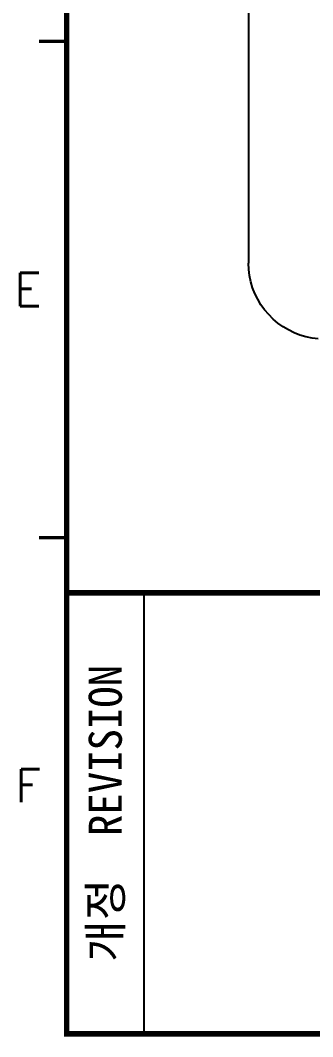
# Model space of a CAD drawing. Extents: x 295 to 953, y 10 to 290.
# Drawn here: x 487.8 to 514.3, y 14.8 to 106.9 of the extents above; entities that cross this region are included whole.
import ezdxf
from ezdxf.enums import TextEntityAlignment as Align

# ---------------------------------------------------------------- set-up
doc = ezdxf.new("R2010")
doc.units = 0
doc.header["$LTSCALE"] = 5
doc.header["$MEASUREMENT"] = 0
doc.layers.get('0').update_dxf_attribs({"linetype": 'CONTINUOUS', "lineweight": 25})
for name, color, linetype in [('GND', 7, 'CONTINUOUS'), ('SHEET', 3, 'CONTINUOUS'), ('문자', 4, 'CONTINUOUS'), ('테두리', 3, 'CONTINUOUS')]:
    doc.layers.add(name, color=color, linetype=linetype)
doc.styles.get("Standard").update_dxf_attribs({"font": 'simplex.shx'})
doc.styles.add('굴림체', font='')
doc.styles.get('굴림체').set_extended_font_data('GulimChe')

# ---------------------------------------------------------------- blocks, each defined once
blk = doc.blocks.new('C')
at = {"layer": 'SHEET'}
blk.add_line((22, 55), (22, 15), dxfattribs=at)
at = {"layer": '테두리'}
for points, const_width in [([(15, 285), (15, 15), (405, 15), (405, 285), (15, 285)], 0.5), ([(12.5, 105), (15, 105)], 0.3), ([(12.5, 60), (15, 60)], 0.3), ([(15, 55), (405, 55)], 0.5)]:
    blk.add_lwpolyline(points, dxfattribs=dict(at, const_width=const_width))
at = {"layer": '문자'}
for s, p in [('E', (11.5, 82.5)), ('F', (11.5, 37.5))]:
    blk.add_text(s, height=3, dxfattribs=at).set_placement(p, align=Align.MIDDLE)
at = {"layer": '문자', "style": '굴림체'}
blk.add_text('개정  REVISION', height=3, rotation=90, dxfattribs=at).set_placement((18.5, 35), align=Align.MIDDLE_CENTER)

msp = doc.modelspace()

# ---------------------------------------------------------------- linework, layer by layer
msp.add_line((491.978, 15), (491.978, 15))
msp.add_line((491.978, 15), (491.978, 15))
at = {"layer": 'GND'}
for p, q in [((508.478, 255.094), (508.478, 84.899)), ((508.501, 84.327), (508.478, 84.899)), ((508.571, 83.76), (508.501, 84.327)), ((508.688, 83.205), (508.571, 83.76)), ((508.846, 82.656), (508.688, 83.205)), ((509.056, 82.124), (508.846, 82.656)), ((509.307, 81.61), (509.056, 82.124)), ((509.599, 81.125), (509.307, 81.61)), ((509.932, 80.658), (509.599, 81.125)), ((510.3, 80.226), (509.932, 80.658)), ((510.703, 79.823), (510.3, 80.226)), ((511.136, 79.455), (510.703, 79.823)), ((511.603, 79.122), (511.136, 79.455)), ((512.088, 78.83), (511.603, 79.122)), ((512.602, 78.578), (512.088, 78.83)), ((513.134, 78.368), (512.602, 78.578)), ((513.683, 78.21), (513.134, 78.368)), ((514.238, 78.093), (513.683, 78.21)), ((514.804, 78.023), (514.238, 78.093))]:
    msp.add_line(p, q, dxfattribs=at)

# ---------------------------------------------------------------- block references
msp.add_blockref('C', (476.978, 0))

doc.saveas('drawing.dxf')
